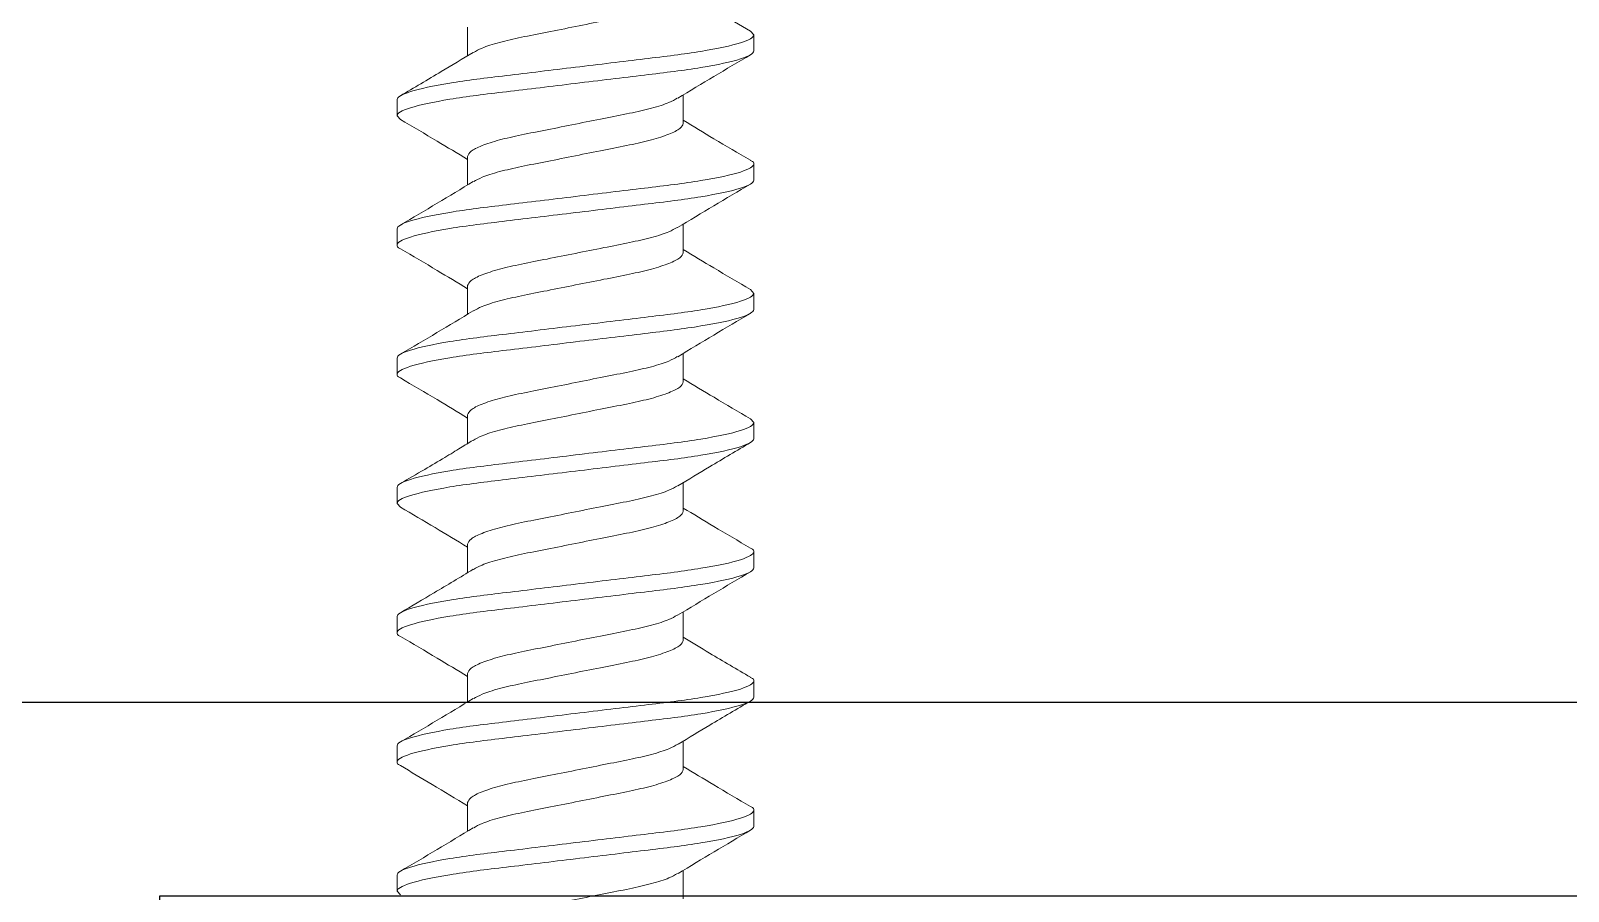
# Model space of a CAD drawing. Extents: x 0 to 79.8, y 0 to 38.2.
# Drawn here: x 21.281 to 21.876, y 29.197 to 29.53 of the extents above; entities that cross this region are included whole.
import ezdxf

# ---------------------------------------------------------------- set-up
doc = ezdxf.new("R2010")
doc.units = 0
doc.header["$MEASUREMENT"] = 0
doc.linetypes.add('SLD-Solid', pattern=[0])
doc.layers.get('0').update_dxf_attribs({"linetype": 'CONTINUOUS'})
doc.layers.add('DIM', color=4, linetype='CONTINUOUS')
doc.layers.add('TEXT', color=7, linetype='CONTINUOUS')

# ---------------------------------------------------------------- blocks, each defined once
blk = doc.blocks.new('3774-TRACK_SUPPORT')
at = {"layer": 'TEXT'}
blk.add_lwpolyline([(-0.05000000000001136, -0.6260004872076111), (-0.7539997968843295, -0.6260004872076111), (-0.7539997968843295, -1.216000487207586), (-0.828999796884375, -1.216000487207586), (-0.828999796884375, -0.626000487207668), (-0.953999796884375, -0.626000487207668), (-0.953999796884375, -0.1760004872075657), (-0.6839997968843932, -0.1760004872076226), (-0.6839997968843932, -0.2510004872076112), (-0.8789997968843295, -0.2510004872076112), (-0.8789997968843295, -0.5510004872076225), (-0.1874999999999432, -0.5510004872076225, 0.414213562373095)], format="xyb", dxfattribs=at)
blk = doc.blocks.new('25559')
at = {"color": 7, "linetype": 'SLD-Solid', "lineweight": 15}
for p, q in [((0.2062499640494835, 0.06899999832279491), (0.2048183672540773, 0.06775296564529754)), ((0.2062499640494835, 0.06899999832279491), (0.2124999451825005, 0.06899999832279491)), ((0.2562499597786001, 0.06899999832279491), (0.2624999775778605, 0.06899999832279491)), ((0.3062499555077096, 0.06899999832279491), (0.3047983022773337, 0.06773548959716891)), ((0.3062499555077096, 0.06899999832279491), (0.31249997330697, 0.06899999832279491)), ((0.3562499879030696, 0.06899999832279491), (0.35480775789717, 0.06774372116873906)), ((0.3562499879030696, 0.06899999832279491), (0.3624999690360937, 0.06899999832279491)), ((0.4062499836321862, 0.06899999832279491), (0.4124999647652032, 0.06899999832279491)), ((0.4562499793613028, 0.06899999832279491), (0.462499960494327, 0.06899999832279491)), ((0.5062499750904195, 0.06899999832279491), (0.5124999562234365, 0.06899999832279491)), ((0.240499975057098, 0.04172019887803913), (0.229458009281494, 0.04172019887803913)), ((0.2904999707862146, 0.04172019887803913), (0.2794585550042541, 0.04172019887803913)), ((0.3404999665153312, 0.04172019887803913), (0.3294580007397272, 0.04172019887803913)), ((0.3904999622444478, 0.04172019887803913), (0.3794561631566893, 0.04172019887803913)), ((0.4404999579735644, 0.04172019887803913), (0.4294585788578473, 0.04172019887803913)), ((0.4904999903689173, 0.04172019887803913), (0.4794519746632062, 0.04172019887803913)), ((0.5404999860980411, 0.04172019887803913), (0.5294560036790656, 0.04172019887803913)), ((0.2032500053719275, -0.04172019887803913), (0.214293804459686, -0.04172019887803913)), ((0.2532499644348007, -0.04172019887803913), (0.2642915268817276, -0.04172019887803913)), ((0.3032499601639174, -0.04172019887803913), (0.3142921826032179, -0.04172019887803913)), ((0.353249955893034, -0.04172019887803913), (0.3643246646237159, -0.04172019887803913)), ((0.403249988288394, -0.04172019887803913), (0.4142905240805135, -0.04172019887803913)), ((0.4532499840175035, -0.04172019887803913), (0.4642919131268641, -0.04172019887803913)), ((0.5032499797466272, -0.04172019887803913), (0.5142915055273107, -0.04172019887803913)), ((0.2374999430470552, -0.06899999832279491), (0.2312499619140382, -0.06899999832279491)), ((0.2389440796976032, -0.06774210327077412), (0.2374999430470552, -0.06899999832279491)), ((0.2874999754424152, -0.06899999832279491), (0.2812499576431549, -0.06899999832279491)), ((0.3374999711715319, -0.06899999832279491), (0.3312499900385149, -0.06899999832279491)), ((0.3874999669006485, -0.06899999832279491), (0.3812499857676315, -0.06899999832279491)), ((0.3889371736312484, -0.06774810736808945), (0.3874999669006485, -0.06899999832279491)), ((0.4374999626297651, -0.06899999832279491), (0.4312499814967481, -0.06899999832279491)), ((0.4874999583588817, -0.06899999832279491), (0.4812499772258647, -0.06899999832279491)), ((0.5374999907542417, -0.06899999832279491), (0.5312499729549813, -0.06899999832279491)), ((0.5389298642362235, -0.06775445062814356), (0.5374999907542417, -0.06899999832279491))]:
    blk.add_line(p, q, dxfattribs=at)
for points, knots in [([(0.2048195405738511, 0.06777072585677502), (0.2023926080985703, 0.06364931578599453), (0.1972661292341868, 0.05494354344392605), (0.1920410794012426, 0.046281522272551), (0.189289626643415, 0.04172019887803913)], [0, 0, 0, 0, 0.4734111930410915, 1, 1, 1, 1]), ([(0.231249972426987, -0.0689999999999884), (0.2303478626313762, -0.0689999999999884), (0.2292963103142398, -0.06732069762327342), (0.2270932361714699, -0.06032598277693069), (0.2259478589153758, -0.05501784534993703), (0.224360722623004, -0.04534187172058068), (0.2238533182178699, -0.04184291922157968), (0.2229053203646387, -0.03454523442246682), (0.2224642237022607, -0.0307540005592557), (0.2209795177337384, -0.01846063513988838), (0.219866427395452, -0.009244247138866513), (0.2176335174585233, 0.009244247138866513), (0.216520427120237, 0.01846063513988838), (0.2150357211517147, 0.0307540005592557), (0.2145946244893366, 0.0345452344224384), (0.2136466266361055, 0.04184291922157968), (0.2131392222309714, 0.04534187172058068), (0.2115520859385995, 0.05501784534993703), (0.2104067086825054, 0.06032598277693069), (0.2082036345397356, 0.06732069762327342), (0.2071520822225921, 0.0689999999999884), (0.2062499724269884, 0.0689999999999884)], [0, 0, 0, 0, 0.1249999999999998, 0.1249999999999998, 0.2499999999999996, 0.2499999999999996, 0.3124999999999995, 0.3124999999999995, 0.3749999999999995, 0.3749999999999995, 0.4999999999999996, 0.4999999999999996, 0.6249999999999996, 0.6249999999999996, 0.6874999999999997, 0.6874999999999997, 0.7499999999999998, 0.7499999999999998, 0.8749999999999999, 0.8749999999999999, 1, 1, 1, 1]), ([(0.2374999724269884, -0.0689999999999884), (0.2365978626313776, -0.0689999999999884), (0.2355463103142341, -0.06732069762327342), (0.2333432361714642, -0.06032598277693069), (0.2321978589153701, -0.05501784534993703), (0.2306107226230054, -0.04534187172058068), (0.2301033182178713, -0.04184291922157968), (0.2291553203646401, -0.03454523442246682), (0.228714223702255, -0.0307540005592557), (0.2272295177337327, -0.01846063513988838), (0.2261164273954535, -0.009244247138866513), (0.2238835174585248, 0.009244247138866513), (0.2227704271202384, 0.01846063513988838), (0.2212857211517161, 0.0307540005592557), (0.220844624489331, 0.0345452344224384), (0.2198966266361069, 0.04184291922157968), (0.2193892222309728, 0.04534187172058068), (0.217802085938601, 0.05501784534993703), (0.2166567086825069, 0.06032598277693069), (0.214453634539737, 0.06732069762327342), (0.2134020822225935, 0.0689999999999884), (0.2124999724269827, 0.0689999999999884)], [0, 0, 0, 0, 0.125, 0.125, 0.2500000000000001, 0.2500000000000001, 0.3125000000000001, 0.3125000000000001, 0.3750000000000003, 0.3750000000000003, 0.5000000000000003, 0.5000000000000003, 0.6250000000000003, 0.6250000000000003, 0.6875000000000002, 0.6875000000000002, 0.7500000000000002, 0.7500000000000002, 0.8750000000000001, 0.8750000000000001, 1, 1, 1, 1]), ([(0.2307414744547955, 0.03958653977625204), (0.2279283793356868, 0.04424379473758222), (0.222270231483094, 0.05361121249015355), (0.2167214052008291, 0.06303211865665048), (0.2139313219804464, 0.06776917670802618)], [0, 0, 0, 0, 0.4971759650679533, 1, 1, 1, 1]), ([(0.2547695602136315, 0.06768707640645744), (0.2519868944589376, 0.06295977078798387), (0.2468726049050645, 0.05427140794679985), (0.2416658303863031, 0.04565050217135536), (0.239292042344573, 0.04172019887803913)], [0, 0, 0, 0, 0.5440962474604328, 1, 1, 1, 1]), ([(0.2562499597786001, 0.06899999832279491), (0.2557823661496812, 0.06899033353209916), (0.2553056215637355, 0.06898047959833775), (0.254778073021356, 0.06768627928931892), (0.2547679468989372, 0.06766143753597476)], [0, 0, 0, 0, 0.9808053257506866, 1, 1, 1, 1]), ([(0.2812499724269841, -0.0689999999999884), (0.2803478626313733, -0.0689999999999884), (0.279296310314237, -0.06732069762327342), (0.2770932361714671, -0.06032598277693069), (0.275947858915373, -0.05501784534993703), (0.2743607226230012, -0.04534187172058068), (0.2738533182178671, -0.04184291922157968), (0.272905320364643, -0.0345452344224384), (0.2724642237022579, -0.0307540005592557), (0.2709795177337355, -0.01846063513988838), (0.2698664273954492, -0.009244247138866513), (0.2676335174585205, 0.009244247138866513), (0.2665204271202342, 0.01846063513988838), (0.2650357211517118, 0.0307540005592557), (0.2645946244893338, 0.03454523442246682), (0.2636466266361026, 0.04184291922157968), (0.2631392222309685, 0.04534187172058068), (0.2615520859385967, 0.05501784534993703), (0.2604067086825026, 0.06032598277693069), (0.2582036345397327, 0.06732069762327342), (0.2571520822225963, 0.0689999999999884), (0.2562499724269856, 0.0689999999999884)], [0, 0, 0, 0, 0.1249999999999999, 0.1249999999999999, 0.2499999999999999, 0.2499999999999999, 0.3124999999999999, 0.3124999999999999, 0.3749999999999999, 0.3749999999999999, 0.5, 0.5, 0.625, 0.625, 0.6875000000000001, 0.6875000000000001, 0.7500000000000002, 0.7500000000000002, 0.8750000000000001, 0.8750000000000001, 1, 1, 1, 1]), ([(0.2874999724269856, -0.0689999999999884), (0.2865978626313748, -0.0689999999999884), (0.2855463103142313, -0.06732069762327342), (0.2833432361714614, -0.06032598277693069), (0.2821978589153673, -0.05501784534993703), (0.2806107226230026, -0.04534187172058068), (0.2801033182178685, -0.04184291922157968), (0.2791553203646373, -0.0345452344224384), (0.2787142237022522, -0.0307540005592557), (0.2772295177337369, -0.01846063513988838), (0.2761164273954506, -0.009244247138866513), (0.2738835174585219, 0.009244247138866513), (0.2727704271202356, 0.01846063513988838), (0.2712857211517132, 0.0307540005592557), (0.2708446244893281, 0.03454523442246682), (0.269896626636104, 0.04184291922157968), (0.2693892222309699, 0.04534187172058068), (0.2678020859385981, 0.05501784534993703), (0.266656708682504, 0.06032598277693069), (0.2644536345397341, 0.06732069762327342), (0.2634020822225978, 0.0689999999999884), (0.262499972426987, 0.0689999999999884)], [0, 0, 0, 0, 0.125, 0.125, 0.2499999999999999, 0.2499999999999999, 0.3124999999999999, 0.3124999999999999, 0.3749999999999999, 0.3749999999999999, 0.5, 0.5, 0.625, 0.625, 0.6875000000000001, 0.6875000000000001, 0.7500000000000001, 0.7500000000000001, 0.8750000000000001, 0.8750000000000001, 1, 1, 1, 1]), ([(0.2807889529687202, 0.03950928400203679), (0.2779724878015983, 0.04416974746257551), (0.2723065663465292, 0.05354526547705518), (0.266753229998514, 0.06297734873959371), (0.263960394040339, 0.06772085059961341)], [0, 0, 0, 0, 0.4970886358831252, 1, 1, 1, 1]), ([(0.3048009422468425, 0.06773989412963033), (0.3020087226685746, 0.06299622337053279), (0.2968893792635754, 0.05429902784723595), (0.2916658835674255, 0.04565125661261504), (0.2892914147475523, 0.04172019887803913)], [0, 0, 0, 0, 0.5454253323844276, 0.9999999999999999, 0.9999999999999999, 0.9999999999999999, 0.9999999999999999]), ([(0.3312499724269884, -0.0689999999999884), (0.3303478626313776, -0.0689999999999884), (0.3292963103142341, -0.06732069762327342), (0.3270932361714642, -0.06032598277693069), (0.3259478589153701, -0.05501784534993703), (0.3243607226229983, -0.04534187172058068), (0.3238533182178713, -0.04184291922157968), (0.3229053203646401, -0.0345452344224384), (0.322464223702255, -0.0307540005592557), (0.3209795177337327, -0.01846063513988838), (0.3198664273954464, -0.009244247138866513), (0.3176335174585248, 0.009244247138866513), (0.3165204271202384, 0.01846063513988838), (0.3150357211517161, 0.0307540005592557), (0.314594624489331, 0.03454523442246682), (0.3136466266360998, 0.04184291922157968), (0.3131392222309728, 0.04534187172058068), (0.311552085938601, 0.05501784534993703), (0.3104067086825069, 0.06032598277693069), (0.308203634539737, 0.06732069762327342), (0.3071520822225935, 0.0689999999999884), (0.3062499724269827, 0.0689999999999884)], [0, 0, 0, 0, 0.1249999999999999, 0.1249999999999999, 0.2499999999999999, 0.2499999999999999, 0.3124999999999999, 0.3124999999999999, 0.3749999999999999, 0.3749999999999999, 0.5, 0.5, 0.625, 0.625, 0.6875, 0.6875, 0.75, 0.75, 0.875, 0.875, 1, 1, 1, 1]), ([(0.3374999724269827, -0.0689999999999884), (0.336597862631379, -0.0689999999999884), (0.3355463103142355, -0.06732069762327342), (0.3333432361714657, -0.06032598277693069), (0.3321978589153716, -0.05501784534993703), (0.3306107226230068, -0.04534187172058068), (0.3301033182178656, -0.04184291922157968), (0.3291553203646416, -0.0345452344224384), (0.3287142237022564, -0.0307540005592557), (0.3272295177337341, -0.01846063513988838), (0.3261164273954478, -0.009244247138866513), (0.3238835174585262, 0.009244247138866513), (0.3227704271202327, 0.01846063513988838), (0.3212857211517104, 0.0307540005592557), (0.3208446244893324, 0.03454523442246682), (0.3198966266361083, 0.04184291922157968), (0.3193892222309671, 0.04534187172058068), (0.3178020859385953, 0.05501784534993703), (0.3166567086825012, 0.06032598277693069), (0.3144536345397313, 0.06732069762327342), (0.3134020822225949, 0.0689999999999884), (0.3124999724269841, 0.0689999999999884)], [0, 0, 0, 0, 0.1249999999999999, 0.1249999999999999, 0.2499999999999998, 0.2499999999999998, 0.3124999999999998, 0.3124999999999998, 0.3749999999999999, 0.3749999999999999, 0.5000000000000001, 0.5000000000000001, 0.6250000000000002, 0.6250000000000002, 0.6875000000000002, 0.6875000000000002, 0.7500000000000001, 0.7500000000000001, 0.8750000000000001, 0.8750000000000001, 1, 1, 1, 1]), ([(0.3307512191336883, 0.03957079162483979), (0.3279461789134075, 0.044213106827101), (0.322306594606431, 0.05354656585328144), (0.316767785640792, 0.0629532152049137), (0.3139838928312741, 0.06768114564161465)], [0, 0, 0, 0, 0.4973842162112512, 1, 1, 1, 1]), ([(0.3548083078908206, 0.06775214065481805), (0.3520307063254791, 0.06303565649764664), (0.3469018351117299, 0.05432661769026481), (0.3416855687060121, 0.04568283681155094), (0.3392942337773945, 0.04172019887803913)], [0, 0, 0, 0, 0.5415619635541834, 1, 1, 1, 1]), ([(0.3812499724269856, -0.0689999999999884), (0.3803478626313748, -0.0689999999999884), (0.3792963103142313, -0.06732069762327342), (0.3770932361714614, -0.06032598277693069), (0.3759478589153673, -0.05501784534993703), (0.3743607226230026, -0.04534187172058068), (0.3738533182178685, -0.04184291922157968), (0.3729053203646373, -0.0345452344224384), (0.3724642237022593, -0.0307540005592557), (0.3709795177337369, -0.01846063513988838), (0.3698664273954506, -0.009244247138866513), (0.3676335174585219, 0.009244247138866513), (0.3665204271202356, 0.01846063513988838), (0.3650357211517132, 0.0307540005592557), (0.3645946244893281, 0.0345452344224384), (0.363646626636104, 0.04184291922157968), (0.3631392222309699, 0.04534187172058068), (0.3615520859385981, 0.05501784534993703), (0.360406708682504, 0.06032598277693069), (0.3582036345397341, 0.06732069762327342), (0.3571520822225978, 0.0689999999999884), (0.356249972426987, 0.0689999999999884)], [0, 0, 0, 0, 0.125, 0.125, 0.25, 0.25, 0.3125, 0.3125, 0.375, 0.375, 0.5, 0.5, 0.625, 0.625, 0.6874999999999999, 0.6874999999999999, 0.7499999999999999, 0.7499999999999999, 0.875, 0.875, 1, 1, 1, 1]), ([(0.387499972426987, -0.0689999999999884), (0.3865978626313762, -0.0689999999999884), (0.3855463103142327, -0.06732069762327342), (0.3833432361714699, -0.06032598277693069), (0.3821978589153687, -0.05501784534993703), (0.380610722623004, -0.04534187172058068), (0.3801033182178628, -0.04184291922157968), (0.3791553203646387, -0.0345452344224384), (0.3787142237022607, -0.0307540005592557), (0.3772295177337384, -0.01846063513988838), (0.3761164273954449, -0.009244247138866513), (0.3738835174585233, 0.009244247138866513), (0.372770427120237, 0.01846063513988838), (0.3712857211517147, 0.0307540005592557), (0.3708446244893295, 0.0345452344224384), (0.3698966266361055, 0.04184291922157968), (0.3693892222309714, 0.04534187172058068), (0.3678020859385995, 0.05501784534993703), (0.3666567086825054, 0.06032598277693069), (0.3644536345397356, 0.06732069762327342), (0.3634020822225921, 0.0689999999999884), (0.3624999724269884, 0.0689999999999884)], [0, 0, 0, 0, 0.125, 0.125, 0.2500000000000001, 0.2500000000000001, 0.3124999999999999, 0.3124999999999999, 0.3749999999999998, 0.3749999999999998, 0.4999999999999999, 0.4999999999999999, 0.6249999999999999, 0.6249999999999999, 0.6874999999999998, 0.6874999999999998, 0.7499999999999998, 0.7499999999999998, 0.875, 0.875, 1, 1, 1, 1]), ([(0.3807245218378341, 0.03961378737815835), (0.3782486009433939, 0.0437105056587086), (0.3726050606361468, 0.05304844323003977), (0.3670639498015333, 0.06245316775931542), (0.3639538222410579, 0.06773187338896491)], [0, 0, 0, 0, 0.4387176771405727, 1, 1, 1, 1]), ([(0.4047894938372281, 0.06772075435074498), (0.4019974553672512, 0.06297682902967949), (0.3968817064302925, 0.05428470992777079), (0.391662206494658, 0.04564471600400566), (0.3892913695395492, 0.04172019887803913)], [0, 0, 0, 0, 0.5457731613464917, 1, 1, 1, 1]), ([(0.4062499836321862, 0.06899999832279491), (0.4057824808354269, 0.06899582240026803), (0.4053121701988331, 0.06899162139697523), (0.4047920855097686, 0.06772035538176624), (0.4047889805098208, 0.06771276569301676)], [0, 0, 0, 0, 0.9940298185777356, 1, 1, 1, 1]), ([(0.4312499724269827, -0.0689999999999884), (0.430347862631379, -0.0689999999999884), (0.4292963103142355, -0.06732069762327342), (0.4270932361714657, -0.06032598277693069), (0.4259478589153716, -0.05501784534993703), (0.4243607226230068, -0.04534187172058068), (0.4238533182178656, -0.04184291922157968), (0.4229053203646416, -0.03454523442246682), (0.4224642237022564, -0.0307540005592557), (0.4209795177337341, -0.01846063513988838), (0.4198664273954478, -0.009244247138866513), (0.4176335174585262, 0.009244247138866513), (0.4165204271202327, 0.01846063513988838), (0.4150357211517104, 0.0307540005592557), (0.4145946244893324, 0.0345452344224384), (0.4136466266361083, 0.04184291922157968), (0.4131392222309671, 0.04534187172058068), (0.4115520859386024, 0.05501784534993703), (0.4104067086825083, 0.06032598277693069), (0.4082036345397384, 0.06732069762327342), (0.4071520822225949, 0.0689999999999884), (0.4062499724269841, 0.0689999999999884)], [0, 0, 0, 0, 0.125, 0.125, 0.2499999999999999, 0.2499999999999999, 0.3125, 0.3125, 0.375, 0.375, 0.5, 0.5, 0.625, 0.625, 0.6875, 0.6875, 0.7499999999999999, 0.7499999999999999, 0.875, 0.875, 1, 1, 1, 1]), ([(0.4374999724269841, -0.0689999999999884), (0.4365978626313733, -0.0689999999999884), (0.435546310314237, -0.06732069762327342), (0.4333432361714671, -0.06032598277693069), (0.432197858915373, -0.05501784534993703), (0.4306107226230012, -0.04534187172058068), (0.4301033182178671, -0.04184291922157968), (0.429155320364643, -0.03454523442246682), (0.4287142237022579, -0.0307540005592557), (0.4272295177337355, -0.01846063513988838), (0.4261164273954492, -0.009244247138866513), (0.4238835174585205, 0.009244247138866513), (0.4227704271202342, 0.01846063513988838), (0.4212857211517189, 0.0307540005592557), (0.4208446244893338, 0.0345452344224384), (0.4198966266361026, 0.04184291922157968), (0.4193892222309685, 0.04534187172058068), (0.4178020859386038, 0.05501784534993703), (0.4166567086825097, 0.06032598277693069), (0.4144536345397398, 0.06732069762327342), (0.4134020822225963, 0.0689999999999884), (0.4124999724269856, 0.0689999999999884)], [0, 0, 0, 0, 0.125, 0.125, 0.2499999999999999, 0.2499999999999999, 0.3125, 0.3125, 0.375, 0.375, 0.5, 0.5, 0.625, 0.625, 0.6875, 0.6875, 0.7499999999999999, 0.7499999999999999, 0.875, 0.875, 1, 1, 1, 1]), ([(0.430777060293309, 0.03952873086072373), (0.427958161813649, 0.04419429074536652), (0.4222866000562249, 0.05358129464408989), (0.41673033826428, 0.06301638344328353), (0.413935668179839, 0.06776201304077745)], [0, 0, 0, 0, 0.4970233244787143, 0.9999999999999999, 0.9999999999999999, 0.9999999999999999, 0.9999999999999999]), ([(0.454786959595566, 0.06771648731668733), (0.4516793717514886, 0.06244002947448735), (0.4465583834393385, 0.05374496426790643), (0.4413440111488072, 0.04511371568938216), (0.4392938952394374, 0.04172019887803913)], [0, 0, 0, 0, 0.6068336138757475, 0.9999999999999999, 0.9999999999999999, 0.9999999999999999, 0.9999999999999999]), ([(0.4562499793613028, 0.06899999832279491), (0.4557824940169866, 0.06899518696056361), (0.4553114056782661, 0.06899033851627223), (0.4547903216426903, 0.06771607207352304), (0.4547863362694358, 0.06770632618409422)], [0, 0, 0, 0, 0.9923517648106059, 1, 1, 1, 1]), ([(0.481249972426987, -0.0689999999999884), (0.4803478626313762, -0.0689999999999884), (0.4792963103142327, -0.06732069762327342), (0.4770932361714628, -0.06032598277693069), (0.4759478589153687, -0.05501784534993703), (0.474360722623004, -0.04534187172058068), (0.4738533182178628, -0.04184291922157968), (0.4729053203646387, -0.0345452344224384), (0.4724642237022536, -0.0307540005592557), (0.4709795177337384, -0.01846063513988838), (0.4698664273954449, -0.009244247138866513), (0.4676335174585233, 0.009244247138866513), (0.466520427120237, 0.01846063513988838), (0.4650357211517147, 0.0307540005592557), (0.4645946244893295, 0.03454523442246682), (0.4636466266361055, 0.04184291922157968), (0.4631392222309643, 0.04534187172058068), (0.4615520859385995, 0.05501784534993703), (0.4604067086825054, 0.06032598277693069), (0.4582036345397356, 0.06732069762327342), (0.4571520822225921, 0.0689999999999884), (0.4562499724269884, 0.0689999999999884)], [0, 0, 0, 0, 0.1249999999999998, 0.1249999999999998, 0.2499999999999995, 0.2499999999999995, 0.3124999999999995, 0.3124999999999995, 0.3749999999999994, 0.3749999999999994, 0.4999999999999994, 0.4999999999999994, 0.6249999999999994, 0.6249999999999994, 0.6874999999999996, 0.6874999999999996, 0.7499999999999996, 0.7499999999999996, 0.8749999999999998, 0.8749999999999998, 1, 1, 1, 1]), ([(0.4874999724269884, -0.0689999999999884), (0.4865978626313776, -0.0689999999999884), (0.4855463103142341, -0.06732069762327342), (0.4833432361714642, -0.06032598277693069), (0.4821978589153701, -0.05501784534993703), (0.4806107226229983, -0.04534187172058068), (0.4801033182178642, -0.04184291922157968), (0.4791553203646401, -0.0345452344224384), (0.478714223702255, -0.0307540005592557), (0.4772295177337327, -0.01846063513988838), (0.4761164273954464, -0.009244247138866513), (0.4738835174585176, 0.009244247138866513), (0.4727704271202384, 0.01846063513988838), (0.4712857211517161, 0.0307540005592557), (0.470844624489331, 0.03454523442246682), (0.4698966266360998, 0.04184291922157968), (0.4693892222309657, 0.04534187172058068), (0.467802085938601, 0.05501784534993703), (0.4666567086825069, 0.06032598277693069), (0.464453634539737, 0.06732069762327342), (0.4634020822225935, 0.0689999999999884), (0.4624999724269827, 0.0689999999999884)], [0, 0, 0, 0, 0.125, 0.125, 0.2499999999999999, 0.2499999999999999, 0.3125000000000001, 0.3125000000000001, 0.3750000000000001, 0.3750000000000001, 0.5000000000000002, 0.5000000000000002, 0.6250000000000003, 0.6250000000000003, 0.6875000000000003, 0.6875000000000003, 0.7500000000000002, 0.7500000000000002, 0.8750000000000001, 0.8750000000000001, 1, 1, 1, 1]), ([(0.4806249277798216, 0.03977081056419252), (0.4781723509724429, 0.04383242595261549), (0.4725803049970239, 0.05309319198377693), (0.4670772188974155, 0.06243181089845962), (0.4639876933079066, 0.06767466946644163)], [0, 0, 0, 0, 0.4385830907256587, 1, 1, 1, 1]), ([(0.5047818587168962, 0.06770791199909354), (0.501991637696932, 0.06296700565673063), (0.4968773586061985, 0.0542772574237631), (0.4916616302055417, 0.04564356677931869), (0.4892914709965055, 0.04172019887803913)], [0, 0, 0, 0, 0.545574649029413, 1, 1, 1, 1]), ([(0.5062499750904195, 0.06899999832279491), (0.5057823974537072, 0.0689937439319408), (0.5053095793456919, 0.06898741944371523), (0.5047867007108522, 0.06770726902868773), (0.5047809053945684, 0.06769308050374434)], [0, 0, 0, 0, 0.9889165173437774, 1, 1, 1, 1]), ([(0.5312499724269841, -0.0689999999999884), (0.5303478626313733, -0.0689999999999884), (0.529296310314237, -0.06732069762327342), (0.5270932361714671, -0.06032598277693069), (0.525947858915373, -0.05501784534993703), (0.5243607226230012, -0.04534187172058068), (0.5238533182178671, -0.04184291922157968), (0.522905320364643, -0.0345452344224384), (0.5224642237022579, -0.0307540005592557), (0.5209795177337355, -0.01846063513988838), (0.5198664273954492, -0.009244247138866513), (0.5176335174585205, 0.009244247138866513), (0.5165204271202342, 0.01846063513988838), (0.5150357211517118, 0.0307540005592557), (0.5145946244893338, 0.03454523442246682), (0.5136466266361026, 0.04184291922157968), (0.5131392222309685, 0.04534187172058068), (0.5115520859385967, 0.05501784534993703), (0.5104067086825026, 0.06032598277693069), (0.5082036345397327, 0.06732069762327342), (0.5071520822225963, 0.0689999999999884), (0.5062499724269856, 0.0689999999999884)], [0, 0, 0, 0, 0.1249999999999999, 0.1249999999999999, 0.2499999999999998, 0.2499999999999998, 0.3124999999999998, 0.3124999999999998, 0.3749999999999998, 0.3749999999999998, 0.4999999999999999, 0.4999999999999999, 0.6249999999999999, 0.6249999999999999, 0.6874999999999999, 0.6874999999999999, 0.75, 0.75, 0.875, 0.875, 1, 1, 1, 1]), ([(0.5374999724269856, -0.0689999999999884), (0.5365978626313748, -0.0689999999999884), (0.5355463103142313, -0.06732069762327342), (0.5333432361714685, -0.06032598277693069), (0.5321978589153673, -0.05501784534993703), (0.5306107226230026, -0.04534187172058068), (0.5301033182178685, -0.04184291922157968), (0.5291553203646373, -0.0345452344224384), (0.5287142237022593, -0.0307540005592557), (0.5272295177337369, -0.01846063513988838), (0.5261164273954506, -0.009244247138866513), (0.5238835174585219, 0.009244247138866513), (0.5227704271202356, 0.01846063513988838), (0.5212857211517132, 0.0307540005592557), (0.5208446244893281, 0.03454523442246682), (0.519896626636104, 0.04184291922157968), (0.51938922223097, 0.04534187172058068), (0.5178020859385981, 0.05501784534993703), (0.516656708682504, 0.06032598277693069), (0.5144536345397341, 0.06732069762327342), (0.5134020822225978, 0.0689999999999884), (0.512499972426987, 0.0689999999999884)], [0, 0, 0, 0, 0.1249999999999999, 0.1249999999999999, 0.2499999999999998, 0.2499999999999998, 0.3124999999999997, 0.3124999999999997, 0.3749999999999997, 0.3749999999999997, 0.4999999999999998, 0.4999999999999998, 0.6249999999999998, 0.6249999999999998, 0.6874999999999998, 0.6874999999999998, 0.7499999999999999, 0.7499999999999999, 0.875, 0.875, 1, 1, 1, 1]), ([(0.5306776495665062, 0.0396883481834891), (0.5278773014455567, 0.04432708204885216), (0.5222484565958325, 0.05365117751833282), (0.516716058498595, 0.06304235874230812), (0.5139360263004988, 0.06776143096416831)], [0, 0, 0, 0, 0.4974996106147939, 1, 1, 1, 1]), ([(0.2130528721283724, -0.03943639151077605), (0.2124819861121807, -0.03846360899368051), (0.2111828689382307, -0.03624992983773723), (0.2091269446504427, -0.02975188034437792), (0.207167351457997, -0.02110573183378506), (0.2052033195817486, -0.0109672031420871), (0.2029999745310676, -1.230671841767617e-06), (0.2007964398188804, 0.01097200833555689), (0.1988333627840007, 0.02108960453446684), (0.1968701198525835, 0.02981281052788631), (0.1946666597418627, 0.03652401083121504), (0.1924631882097501, 0.0409043700536813), (0.1911462229486887, 0.0414516466224768), (0.1904999793279814, 0.04172019887803913)], [0, 0, 0, 0, 0.07394596321695189, 0.1682725938896807, 0.25915679989775, 0.3500408769675726, 0.4443676286852184, 0.5386942614673136, 0.6295783385371362, 0.7204625445452055, 0.8147891752179344, 0.9091158153209342, 1, 1, 1, 1]), ([(0.262996475175612, -0.03932792359714199), (0.262444271016804, -0.03838487937397872), (0.2611637695698263, -0.03619806228280709), (0.2591268756140224, -0.02974931598487274), (0.2571674386011722, -0.02110639555974103), (0.25520322392628, -0.0109670324167439), (0.2530000328451578, -1.272430353083109e-06), (0.2507964929252253, 0.01097202926368368), (0.2488332867308571, 0.02108958959965435), (0.2468701351916565, 0.02981281608833797), (0.2446666500345316, 0.03652400968479697), (0.2424631852402612, 0.04090437032809291), (0.2411462191061986, 0.04145164671282942), (0.240499975057098, 0.04172019887803913)], [0, 0, 0, 0, 0.07169358968669436, 0.1662496449337518, 0.2573548470754842, 0.3484600869245438, 0.4430161442860849, 0.5375722016476442, 0.6286774414967038, 0.7197826436384362, 0.8143386988854937, 0.9088947635857589, 1, 1, 1, 1]), ([(0.3130451270093104, -0.03942146376655842), (0.3124768028923128, -0.03845276955632926), (0.311180227621108, -0.0362427895101689), (0.3091269151034481, -0.02975153557594012), (0.3071674082304696, -0.0211058153649617), (0.305203284244854, -0.01096718669174379), (0.3030000116537224, -1.233401263789347e-06), (0.3007964928527045, 0.01097201861679764), (0.2988332823234501, 0.02108959245373399), (0.2968701272788365, 0.02981281510272993), (0.2946666606575903, 0.03652401211701317), (0.2924631237819497, 0.04090436812381881), (0.2911461957364594, 0.04145164610108054), (0.2904999707862146, 0.04172019887803913)], [0, 0, 0, 0, 0.07363668750507738, 0.1679948205901584, 0.2589093238017367, 0.3498238091048088, 0.4441820037871141, 0.5385401389822657, 0.6294546798222435, 0.7203691830338218, 0.8147273161189028, 0.9090855181245612, 1, 1, 1, 1]), ([(0.3631032387337356, -0.03953316747615077), (0.3625156791629536, -0.03853391635712455), (0.3611999371435246, -0.03629625952945048), (0.3591269419773795, -0.02975411340807455), (0.3571673961597241, -0.02110513679963333), (0.3552032810415824, -0.01096737638965806), (0.353000011429728, -1.181016898499365e-06), (0.3507964720597059, 0.01097200042141822), (0.3488333396764176, 0.02108960380462577), (0.3468701063444541, 0.02981281005318692), (0.3446666610241422, 0.03652401312487541), (0.3424631184009428, 0.0409043678825185), (0.341146191100151, 0.04145164602167029), (0.3404999665153312, 0.04172019887803913)], [0, 0, 0, 0, 0.07594638504738133, 0.1700693087120105, 0.2607571293719859, 0.3514449321681073, 0.4455678579375376, 0.5396907243681355, 0.630378527164257, 0.7210664032226536, 0.8151892675484428, 0.9093122006229656, 1, 1, 1, 1]), ([(0.4130275920033455, -0.03938776290587498), (0.4124650917229857, -0.03842830253006468), (0.4111743438311635, -0.03622666548096731), (0.4091268770452174, -0.0297507459838755), (0.407167407862211, -0.02110602378988347), (0.4052032723283716, -0.0109671286566595), (0.4030000082952512, -1.248523801677948e-06), (0.4007964677684441, 0.01097201778873114), (0.3988333344415906, 0.02108959918041364), (0.3968701060227602, 0.02981281153302007), (0.3946666417759914, 0.03652401055865084), (0.3924631713374254, 0.04090437011890913), (0.3911462059346817, 0.04145164664396361), (0.3904999622444478, 0.04172019887803913)], [0, 0, 0, 0, 0.07293750862297206, 0.1673669130085441, 0.258350029092572, 0.3493331272545782, 0.443762533751805, 0.5381918807169817, 0.6291749788789878, 0.7201581505418239, 0.8145874953953383, 0.9090168496893926, 1, 1, 1, 1]), ([(0.4630211344736779, -0.03937530096649766), (0.4624607697659968, -0.03841925719717665), (0.4611721356972822, -0.03622070586897053), (0.4591268705421427, -0.02975045079861616), (0.4571674041021652, -0.02110610155284576), (0.4552032682076188, -0.01096710689890301), (0.453000002840092, -1.254604484302035e-06), (0.4507964679980958, 0.01097201990987173), (0.4488333144129939, 0.02108959459678772), (0.4468701634515782, 0.02981281831770843), (0.4446666213778769, 0.03652400730928207), (0.442463171039357, 0.0409043706737009), (0.4411462029715594, 0.0414516468265731), (0.4404999579735644, 0.04172019887803913)], [0, 0, 0, 0, 0.07267870921419772, 0.167134474175077, 0.2581429887808771, 0.3491514854596524, 0.4436072525327759, 0.5380629600572305, 0.6290714567360057, 0.7200799713418058, 0.8145357363026852, 0.9089914511580633, 1, 1, 1, 1]), ([(0.5130054003845004, -0.03934505131593369), (0.5124502467292302, -0.03839730565894683), (0.511166806719622, -0.03620624615038537), (0.5091268527326775, -0.02974972978398682), (0.5071674072394785, -0.02110629070782011), (0.5052032477043582, -0.01096705914756058), (0.5030000605578948, -1.259315439483544e-06), (0.5007964482941816, 0.01097201832109818), (0.4988333144879817, 0.02108959444197467), (0.4968701573238405, 0.02981281835829463), (0.4946666201240717, 0.03652400730859995), (0.4924631572148499, 0.04090436976582623), (0.4911462200175194, 0.04145164658376643), (0.4904999903689173, 0.04172019887803913)], [0, 0, 0, 0, 0.07204998250554963, 0.166569794434371, 0.2576400185548822, 0.3487102247362129, 0.443229979189658, 0.5377497932321619, 0.6288199994134926, 0.7198902235340039, 0.8144100354628253, 0.9089297972521708, 1, 1, 1, 1]), ([(0.2307160280820852, 0.03939987651594379), (0.2312806143173844, 0.03843709553729013), (0.2325734405345301, 0.03623245714422296), (0.2346231104314782, 0.02975103940121926), (0.2365824890231067, 0.02110593967526597), (0.2385467189346997, 0.01096715916705193), (0.2407499059466005, 1.237918240803992e-06), (0.2429534459470446, -0.01097202048450185), (0.2449166557763576, -0.02108959158195489), (0.2468797930530258, -0.02981281866706809), (0.2490833358801154, -0.03652400722486959), (0.2512867973015034, -0.04090436978586354), (0.2526037346916041, -0.04145164659036027), (0.2532499644348007, -0.04172019887803913)], [0, 0, 0, 0, 0.07318894462962962, 0.1675927971779725, 0.2585511810551824, 0.3495096581417117, 0.4439133937683639, 0.5383171293950106, 0.6292756064815399, 0.7202340459214853, 0.8146378389529596, 0.9090415819065021, 1, 1, 1, 1]), ([(0.2807646799157908, 0.03930639134588887), (0.2813131663072141, 0.03836925958341908), (0.2825899524053739, 0.03618777099015347), (0.284623054215416, 0.02974879244848694), (0.2865825542824751, 0.02110654002783008), (0.2885466996489612, 0.01096699008320456), (0.2907498908413118, 1.278134362792116e-06), (0.2929535020159477, -0.01097202315870049), (0.2949166361035154, -0.02108959316777259), (0.2968797931926161, -0.02981281871404917), (0.299083330413211, -0.03652400721213667), (0.3012867933169261, -0.04090436978893308), (0.3026037305149671, -0.04145164659138345), (0.3032499601639174, -0.04172019887803913)], [0, 0, 0, 0, 0.07124507438538573, 0.1658468139971849, 0.2569960889186121, 0.3481452902050227, 0.4427470319323414, 0.5373488333003906, 0.6284980345868013, 0.719647253827953, 0.8142490530804943, 0.9088508021500685, 1, 1, 1, 1]), ([(0.3307269460807589, 0.03937893092455624), (0.3312879288094521, 0.03842189169469634), (0.3325771695341189, 0.03622244082541215), (0.3346230814403555, 0.02975053720075493), (0.3365825422067275, 0.02110607803172115), (0.3385466976682423, 0.01096711854691534), (0.3407498859463942, 1.243130100192502e-06), (0.3429534979054765, -0.01097201416047255), (0.344916631790376, -0.02108959553785894), (0.3468797889335278, -0.02981281805230651), (0.3490833261391231, -0.03652400739156292), (0.3512867890468101, -0.04090436974595946), (0.3526037262443324, -0.04145164657722944), (0.353249955893034, -0.04172019887803913)], [0, 0, 0, 0, 0.07275409105585529, 0.1672021833807134, 0.2582033053704281, 0.3492044094345741, 0.4436524443276726, 0.5381005387646038, 0.6291016428287499, 0.7201027648184647, 0.8145508571433226, 0.9089988993667496, 1, 1, 1, 1]), ([(0.3806972054867259, 0.03943612109722494), (0.3812680385969784, 0.03846341203100678), (0.3825670954649709, 0.03624979763065994), (0.3846230533609258, 0.02975188159575737), (0.3865825480491836, 0.02110572467643124), (0.3885466764094545, 0.01096721215864704), (0.3907499438700626, 1.225922972025728e-06), (0.392953478148641, -0.01097201253696767), (0.3949166318793047, -0.02108959653878628), (0.3968797828019035, -0.02981281777550748), (0.3990833248863765, -0.03652400745633599), (0.4012867752220473, -0.04090437063851482), (0.4026037432902143, -0.04145164681497704), (0.403249988288394, -0.04172019887803913)], [0, 0, 0, 0, 0.07394035166028494, 0.1682676073293617, 0.2591523027086186, 0.3500369801852408, 0.4443642379636926, 0.5386914362744837, 0.629576113751106, 0.7204608091303629, 0.8147880647994395, 0.9091152704311849, 1, 1, 1, 1]), ([(0.4307521639142422, 0.03933042148494792), (0.4313047896921347, 0.03838669078683665), (0.432585701012357, 0.03619925150547942), (0.4346230916458182, 0.02974937876385297), (0.4365825324918546, 0.02110638391988573), (0.4385466755836234, 0.01096702807410566), (0.44074993751709, 1.275930884503396e-06), (0.4429534786090841, -0.01097202483401816), (0.444916611789921, -0.02108959732470339), (0.4468798402476892, -0.02981281205111941), (0.4490833044836577, -0.03652401041813391), (0.4512867749250731, -0.04090437015256043), (0.4526037403274472, -0.04145164665501966), (0.4532499840175035, -0.04172019887803913)], [0, 0, 0, 0, 0.07174551345246315, 0.1662963329476188, 0.2573964329847011, 0.3484965150767179, 0.4430473366862479, 0.5375980986871738, 0.6286981807791906, 0.7197983364665429, 0.8143490963530959, 0.9088998656923273, 1, 1, 1, 1]), ([(0.4806080246417537, 0.03960748995089602), (0.4812083998975751, 0.03858795170867779), (0.4825369343222761, 0.03633187663066906), (0.4846229725894773, 0.02975578139870549), (0.4865825584508201, 0.02110469744570764), (0.4885466628886519, 0.0109674990990527), (0.4907499354675764, 1.147580633187317e-06), (0.4929534740389272, -0.01097199182626696), (0.49491660662855, -0.02108960606855703), (0.496879839905489, -0.0298128094210881), (0.4990832852410705, -0.03652401329631516), (0.501286827860234, -0.04090436784150597), (0.5026037551615445, -0.04145164600816997), (0.5032499797466272, -0.04172019887803913)], [0, 0, 0, 0, 0.07747685309774953, 0.1714438852370979, 0.2619815037769452, 0.3525191044825256, 0.4464861387231935, 0.5404531137233001, 0.6309907144288806, 0.7215283882753951, 0.8154953611741836, 0.9094624027078404, 1, 1, 1, 1]), ([(0.5306514698689355, 0.03952402841505886), (0.5312374674300742, 0.03852727479994655), (0.532551666932342, 0.03629188477148659), (0.5346229892737284, 0.02975390254496801), (0.5365825490640646, 0.02110519189781712), (0.5385466589357506, 0.01096736082305938), (0.5407499354478418, 1.185953379945204e-06), (0.5429534531934195, -0.01097200641979157), (0.5449166639953518, -0.02108959566638191), (0.5468798189672484, -0.0298128142057692), (0.5490832856086669, -0.03652401236027458), (0.5512868224789713, -0.04090436806558273), (0.5526037505251509, -0.04145164608192431), (0.5532499754757367, -0.04172019887803913)], [0, 0, 0, 0, 0.07575786588255297, 0.1698999385635358, 0.2606062665637144, 0.3513125766963934, 0.4454547108335613, 0.5395967856197778, 0.6303031511621945, 0.7210094791623731, 0.815151551843356, 0.9092936932871025, 1, 1, 1, 1]), ([(0.2130255924435147, -0.03961410362450124), (0.2155010349099555, -0.04370997474640603), (0.2211435838865157, -0.05304614543931052), (0.2266839178364819, -0.06244964148365284), (0.2297936520707893, -0.06772773010348487)], [0, 0, 0, 0, 0.43870996543072, 1, 1, 1, 1]), ([(0.2629723121214056, -0.03952782337120198), (0.2657841910959036, -0.04418072448666521), (0.2714395212988023, -0.05353877028031206), (0.2769871021934591, -0.06296115835220917), (0.2797763779994042, -0.0676986537727089)], [0, 0, 0, 0, 0.4972086286039863, 0.9999999999999999, 0.9999999999999999, 0.9999999999999999, 0.9999999999999999]), ([(0.3130195706378771, -0.03960439165334151), (0.3158305843743534, -0.04425864225999021), (0.3214839409560355, -0.05361901569338556), (0.3270301196472758, -0.06303504448854369), (0.3298185765743256, -0.06776914920834542)], [0, 0, 0, 0, 0.4972291586184878, 0.9999999999999999, 0.9999999999999999, 0.9999999999999999, 0.9999999999999999]), ([(0.3631213885240641, -0.03976514104635953), (0.3640428207294519, -0.04126381889369668), (0.3660090563241596, -0.04446183358339795), (0.370018367119286, -0.05094615219374532), (0.374828063906719, -0.05917852932276446), (0.3779879087168396, -0.06461943198965514), (0.3797621062890784, -0.06767440363617538)], [0, 0, 0, 0, 0.1888334125532887, 0.4029498589909788, 0.664766792569477, 1, 1, 1, 1]), ([(0.4129995789936203, -0.0395721528591082), (0.4160332926256132, -0.04459828531182097), (0.4216888123965887, -0.05396811875883145), (0.4272401220505557, -0.06339213816889355), (0.4298136180897387, -0.0677609588862822)], [0, 0, 0, 0, 0.536416413495356, 1, 1, 1, 1]), ([(0.4629968980869918, -0.03956779874275185), (0.4658020950588764, -0.0442103068500046), (0.4714420472847394, -0.05354424104265831), (0.4769810999651583, -0.06295138051902427), (0.4797651410454833, -0.06767960107615067)], [0, 0, 0, 0, 0.4973795627255148, 0.9999999999999999, 0.9999999999999999, 0.9999999999999999, 0.9999999999999999]), ([(0.5129805406716841, -0.03954123404960797), (0.515796629067296, -0.04420219907777323), (0.5214616912501029, -0.05357855841282344), (0.5270144434651627, -0.06300783998418069), (0.5298069362917275, -0.06774984901463199)], [0, 0, 0, 0, 0.4970975259824561, 1, 1, 1, 1]), ([(0.238943566370196, -0.06774890485885976), (0.2417357345278646, -0.06300564016899557), (0.2468568776175601, -0.05430597173301521), (0.25208215229042, -0.04565462641247109), (0.2544584838072126, -0.04172019887803913)], [0, 0, 0, 0, 0.5452236168301561, 0.9999999999999999, 0.9999999999999999, 0.9999999999999999, 0.9999999999999999]), ([(0.28897505840213, -0.06769611005208276), (0.29176272602772, -0.06295969663327128), (0.2968761665171513, -0.05427165652108101), (0.3020878676194059, -0.04564424812915036), (0.3044583328713557, -0.04172019887803913)], [0, 0, 0, 0, 0.545164773374665, 1, 1, 1, 1]), ([(0.3389707275145639, -0.0677034753836665), (0.3417524977497166, -0.06297822211067228), (0.3468703099036645, -0.05428485185117893), (0.3520797107400853, -0.04565796795077404), (0.3544575586093686, -0.04172019887803913)], [0, 0, 0, 0, 0.5435467640229303, 1, 1, 1, 1]), ([(0.3889363303076578, -0.06776094971971247), (0.3915750878387527, -0.06328002195107274), (0.3967016979326417, -0.05457442120601286), (0.4019245167243071, -0.04592002379061455), (0.4044590576544493, -0.04172019887803913)], [0, 0, 0, 0, 0.5147178121158997, 0.9999999999999999, 0.9999999999999999, 0.9999999999999999, 0.9999999999999999]), ([(0.4389730656123518, -0.06769950626286914), (0.4417633949832691, -0.06295814980575187), (0.4468759991617901, -0.05427076003476827), (0.452090118029453, -0.04564035037614644), (0.4544585033899224, -0.04172019887803913)], [0, 0, 0, 0, 0.54577457465443, 1, 1, 1, 1]), ([(0.488960448153847, -0.06772077726714087), (0.4913692888308603, -0.06363038910382102), (0.4964917851531538, -0.05493201460225805), (0.5016979760736291, -0.04629544428837562), (0.5044559691482675, -0.04172019887803913)], [0, 0, 0, 0, 0.4702474195119667, 1, 1, 1, 1]), ([(0.2889764150531278, -0.06767510487807726), (0.2889681486859033, -0.06769533837447739), (0.2884419011056139, -0.06898342880498376), (0.2879672100185431, -0.06899177914803545), (0.2874999754424152, -0.06899999832279491)], [0, 0, 0, 0, 0.01570813345386753, 1, 1, 1, 1]), ([(0.3389717908356147, -0.06768635683144453), (0.3389650781774378, -0.0677028043073733), (0.338441383591281, -0.06898597021324804), (0.3379676411930745, -0.06899302951066488), (0.3374999711715319, -0.06899999832279491)], [0, 0, 0, 0, 0.01281788727487128, 1, 1, 1, 1]), ([(0.4389742755983761, -0.06768025190194749), (0.4389667311418677, -0.06769875266118675), (0.4384423695347976, -0.0689846090819799), (0.4379677517080154, -0.0689923594581785), (0.4374999626297651, -0.06899999832279491)], [0, 0, 0, 0, 0.01438788882285582, 1, 1, 1, 1]), ([(0.4889608881487604, -0.0677128986081641), (0.488957807617588, -0.06772044381594355), (0.48843874462613, -0.06899179538169165), (0.4879679544715572, -0.06899590905916853), (0.4874999583588817, -0.06899999832279491)], [0, 0, 0, 0, 0.005934792543855732, 1, 1, 1, 1])]:
    blk.add_open_spline(points, degree=3, knots=knots, dxfattribs=at)
blk = doc.blocks.new('*U110')
at = {"layer": 'DIM'}
blk.add_blockref('3774-TRACK_SUPPORT', (0.9539997968844318, -0.5240000000057788), dxfattribs=at)
at = {"layer": 'TEXT', "rotation": 270}
blk.add_blockref('25559', (0.3609997968844354, -0.6105476677793958), dxfattribs=at)

msp = doc.modelspace()

# ---------------------------------------------------------------- block references
at = {"layer": 'DIM'}
msp.add_blockref('*U110', (21.13038232315591, 30.34502125751248), dxfattribs=at)

doc.saveas('drawing.dxf')
